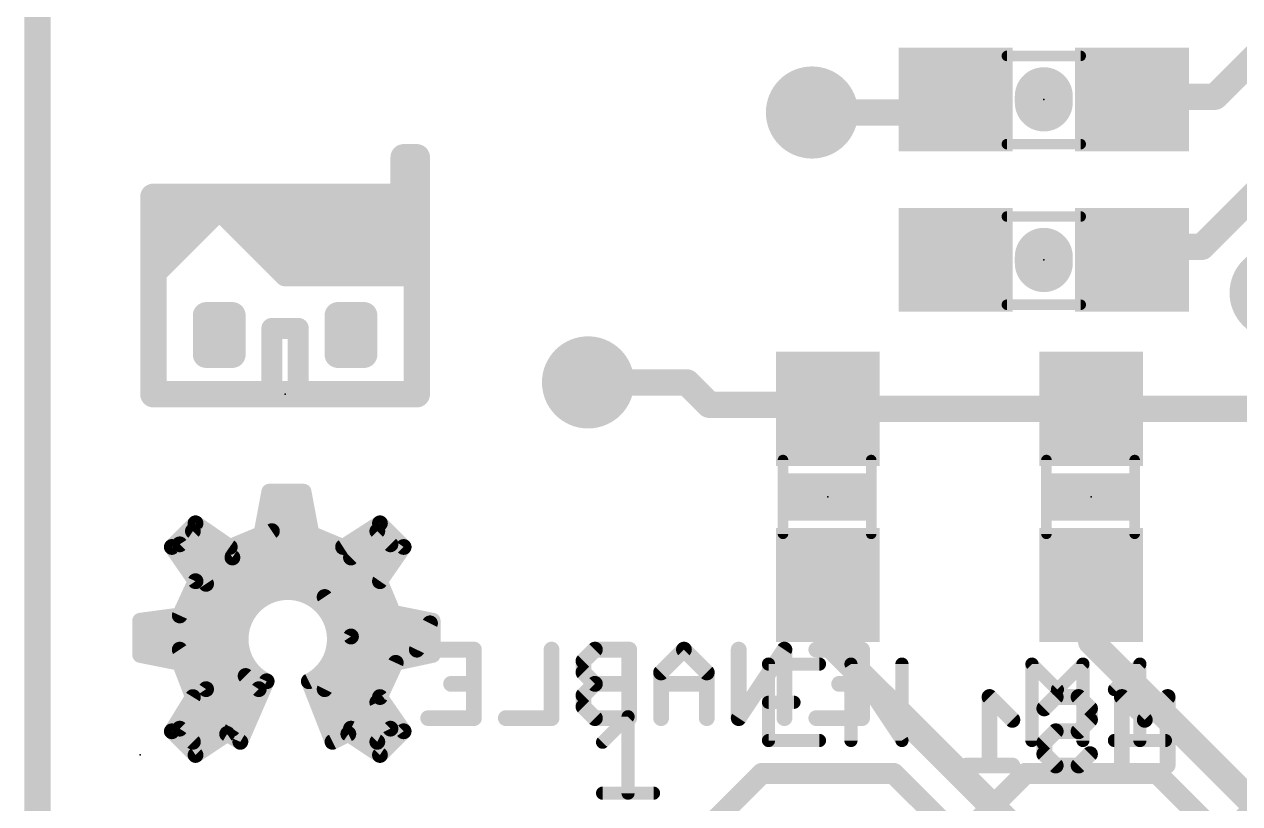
# Model space of a CAD drawing. Extents: x -11.8 to 66.2, y -19.6 to 35.5.
# Drawn here: x -0.13 to 11.59, y 6.06 to 13.58 of the extents above; entities that cross this region are included whole.
import ezdxf

# ---------------------------------------------------------------- set-up
doc = ezdxf.new("R2010")
doc.units = 0
for name, color, linetype in [('1', 12, 'CONTINUOUS'), ('16', 132, 'CONTINUOUS'), ('18', 110, 'CONTINUOUS'), ('20', 53, 'CONTINUOUS'), ('21', 41, 'CONTINUOUS'), ('22', 40, 'CONTINUOUS'), ('23', 53, 'CONTINUOUS'), ('51', 53, 'CONTINUOUS')]:
    doc.layers.add(name, color=color, linetype=linetype)

# ---------------------------------------------------------------- blocks, each defined once
blk = doc.blocks.new('RECT')
blk.add_solid([(-0.5, -0.5), (0.5, -0.5), (-0.5, 0.5), (0.5, 0.5)])
blk = doc.blocks.new('ROUNDV')
at = {"const_width": 0.5}
blk.add_lwpolyline([(0, -0.25, 1), (0, 0.25, 1), (0, -0.25)], format="xyb", dxfattribs=at)

msp = doc.modelspace()

# ---------------------------------------------------------------- linework, layer by layer
at = {"layer": '1', "const_width": 0.254}
for points in [[(0, 0), (0, 30.48)], [(12.716, 14.24), (11.3538, 12.8778)], [(8.7258, 12.7254), (8.8528, 12.8524)], [(10.5782, 12.8778), (10.5528, 12.8524)], [(11.3538, 12.8778), (10.5782, 12.8778)], [(7.4676, 12.7254), (8.7258, 12.7254)], [(3.5306, 12.2936), (3.5306, 12.0396)], [(3.5306, 12.2936), (3.6576, 12.2936)], [(3.6576, 12.2936), (3.6576, 11.9126)], [(11.2268, 11.43), (11.8618, 12.065)], [(1.7526, 11.9126), (1.1176, 11.9126)], [(1.1176, 11.9126), (1.1176, 11.2776)], [(1.1176, 11.2776), (1.7526, 11.9126)], [(3.6576, 11.9126), (1.7526, 11.9126)], [(1.7526, 11.9126), (2.3876, 11.2776)], [(3.6576, 11.2776), (3.6576, 11.9126)], [(1.2446, 11.7856), (1.3716, 11.7856)], [(1.3716, 11.7856), (1.2446, 11.6586)], [(2.1336, 11.7856), (2.3876, 11.5316)], [(3.5306, 11.7856), (2.3876, 11.7856)], [(3.5306, 11.5316), (3.5306, 11.7856)], [(2.3876, 11.5316), (3.5306, 11.5316)], [(10.6798, 11.43), (10.5528, 11.303)], [(11.2268, 11.43), (10.6798, 11.43)], [(1.1176, 11.2776), (1.1176, 10.0076)], [(2.3876, 11.2776), (3.6576, 11.2776)], [(3.6576, 10.0076), (3.6576, 11.2776)], [(1.6256, 10.7696), (1.8796, 10.7696)], [(1.6256, 10.3886), (1.6256, 10.7696)], [(1.8796, 10.7696), (1.8796, 10.3886)], [(2.8956, 10.7696), (3.1496, 10.7696)], [(2.8956, 10.3886), (2.8956, 10.7696)], [(3.1496, 10.7696), (3.1496, 10.3886)], [(1.8796, 10.3886), (1.6256, 10.3886)], [(3.1496, 10.3886), (2.8956, 10.3886)], [(5.3086, 10.1219), (6.2611, 10.1219)], [(6.2611, 10.1219), (6.477, 9.906)], [(1.1176, 10.0076), (3.6576, 10.0076)], [(6.477, 9.906), (7.581, 9.906)], [(7.581, 9.906), (7.62, 9.867)], [(7.62, 9.867), (10.16, 9.867)], [(10.16, 9.867), (12.827, 9.867)], [(7.62, 7.62), (7.62, 8.167)], [(10.16, 7.62), (10.16, 8.167)], [(10.16, 5.08), (7.62, 7.62)], [(12.7, 5.08), (10.16, 7.62)]]:
    msp.add_lwpolyline(points, dxfattribs=at)
at = {"layer": '1', "const_width": 0.127}
for points in [[(8.8977, 12.8075, 1), (8.8079, 12.8973)], [(10.5079, 12.8973, 1), (10.5977, 12.8075)], [(10.5782, 12.9413, 1), (10.5782, 12.8143)], [(10.6231, 12.8329, 1), (10.5333, 12.9227)], [(11.3089, 12.9227, 1), (11.3987, 12.8329)], [(11.3538, 12.8143, 1), (11.3538, 12.9413)], [(7.4676, 12.7889, 1), (7.4676, 12.6619)], [(8.6809, 12.7703, 1), (8.7707, 12.6805)], [(8.7258, 12.6619, 1), (8.7258, 12.7889)], [(3.5941, 12.2936, 1), (3.4671, 12.2936)], [(3.5306, 12.3571, 1), (3.5306, 12.2301)], [(3.7211, 12.2936, 1), (3.5941, 12.2936)], [(3.6576, 12.2301, 1), (3.6576, 12.3571)], [(3.4671, 12.0396, 1), (3.5941, 12.0396)], [(1.1176, 11.9761, 1), (1.1176, 11.8491)], [(1.1811, 11.9126, 1), (1.0541, 11.9126)], [(1.7526, 11.9761, 1), (1.7526, 11.8491)], [(1.7975, 11.9575, 1), (1.7077, 11.8677)], [(1.7975, 11.8677, 1), (1.7077, 11.9575)], [(1.7526, 11.8491, 1), (1.7526, 11.9761)], [(3.7211, 11.9126, 1), (3.5941, 11.9126)], [(3.5941, 11.9126, 1), (3.7211, 11.9126)], [(3.6576, 11.8491, 1), (3.6576, 11.9761)], [(1.2446, 11.8491, 1), (1.2446, 11.7221)], [(1.4165, 11.7407, 1), (1.3267, 11.8305)], [(1.3716, 11.7221, 1), (1.3716, 11.8491)], [(2.1785, 11.8305, 1), (2.0887, 11.7407)], [(2.3876, 11.8491, 1), (2.3876, 11.7221)], [(3.5941, 11.7856, 1), (3.4671, 11.7856)], [(3.5306, 11.7221, 1), (3.5306, 11.8491)], [(1.1997, 11.7035, 1), (1.2895, 11.6137)], [(2.3876, 11.5951, 1), (2.3876, 11.4681)], [(2.3427, 11.4867, 1), (2.4325, 11.5765)], [(3.5306, 11.4681, 1), (3.5306, 11.5951)], [(3.4671, 11.5316, 1), (3.5941, 11.5316)], [(10.6798, 11.4935, 1), (10.6798, 11.3665)], [(10.7247, 11.3851, 1), (10.6349, 11.4749)], [(11.1819, 11.4749, 1), (11.2717, 11.3851)], [(11.2268, 11.3665, 1), (11.2268, 11.4935)], [(1.1811, 11.2776, 1), (1.0541, 11.2776)], [(1.0727, 11.3225, 1), (1.1625, 11.2327)], [(2.3876, 11.3411, 1), (2.3876, 11.2141)], [(2.3427, 11.2327, 1), (2.4325, 11.3225)], [(3.7211, 11.2776, 1), (3.5941, 11.2776)], [(3.6576, 11.2141, 1), (3.6576, 11.3411)], [(10.5079, 11.3479, 1), (10.5977, 11.2581)], [(1.0541, 11.2776, 1), (1.1811, 11.2776)], [(3.5941, 11.2776, 1), (3.7211, 11.2776)], [(1.6256, 10.8331, 1), (1.6256, 10.7061)], [(1.6891, 10.7696, 1), (1.5621, 10.7696)], [(1.9431, 10.7696, 1), (1.8161, 10.7696)], [(1.8796, 10.7061, 1), (1.8796, 10.8331)], [(2.8956, 10.8331, 1), (2.8956, 10.7061)], [(2.9591, 10.7696, 1), (2.8321, 10.7696)], [(3.2131, 10.7696, 1), (3.0861, 10.7696)], [(3.1496, 10.7061, 1), (3.1496, 10.8331)], [(1.6256, 10.4521, 1), (1.6256, 10.3251)], [(1.5621, 10.3886, 1), (1.6891, 10.3886)], [(1.8161, 10.3886, 1), (1.9431, 10.3886)], [(1.8796, 10.3251, 1), (1.8796, 10.4521)], [(2.8956, 10.4521, 1), (2.8956, 10.3251)], [(2.8321, 10.3886, 1), (2.9591, 10.3886)], [(3.0861, 10.3886, 1), (3.2131, 10.3886)], [(3.1496, 10.3251, 1), (3.1496, 10.4521)], [(5.3086, 10.1854, 1), (5.3086, 10.0584)], [(6.306, 10.1668, 1), (6.2162, 10.077)], [(6.2611, 10.0584, 1), (6.2611, 10.1854)], [(1.1176, 10.0711, 1), (1.1176, 9.9441)], [(3.6576, 9.9441, 1), (3.6576, 10.0711)], [(1.0541, 10.0076, 1), (1.1811, 10.0076)], [(3.5941, 10.0076, 1), (3.7211, 10.0076)], [(6.477, 9.9695, 1), (6.477, 9.8425)], [(6.4321, 9.8611, 1), (6.5219, 9.9509)], [(7.6259, 9.9509, 1), (7.5361, 9.8611)], [(7.62, 9.9305, 1), (7.62, 9.8035)], [(7.5751, 9.8221, 1), (7.6649, 9.9119)], [(7.581, 9.8425, 1), (7.581, 9.9695)], [(10.16, 9.9305, 1), (10.16, 9.8035)], [(10.16, 9.8035, 1), (10.16, 9.9305)], [(7.6835, 8.167, 1), (7.5565, 8.167)], [(10.2235, 8.167, 1), (10.0965, 8.167)], [(7.6649, 7.6649, 1), (7.5751, 7.5751)], [(10.2049, 7.6649, 1), (10.1151, 7.5751)], [(7.5565, 7.62, 1), (7.6835, 7.62)], [(10.0965, 7.62, 1), (10.2235, 7.62)]]:
    msp.add_lwpolyline(points, format="xyb", dxfattribs=at)
at = {"layer": '16', "const_width": 0.254}
msp.add_lwpolyline([(0, 0), (0, 30.48)], dxfattribs=at)
at = {"layer": '20', "const_width": 0.254}
msp.add_lwpolyline([(0, 0), (0, 30.48)], dxfattribs=at)
at = {"layer": '21'}
for points, const_width in [([(0, 30.48), (0, 0)], 0.254), ([(9.7028, 12.8219), (9.7028, 12.8829)], 0.5588), ([(3.5306, 11.9126), (3.5306, 12.2936)], 0.2032), ([(3.5306, 12.2936), (3.6576, 12.2936)], 0.2032), ([(3.6576, 12.2936), (3.6576, 11.1506)], 0.2032), ([(1.1176, 11.1506), (1.1176, 11.9126)], 0.2032), ([(1.1176, 11.9126), (3.5306, 11.9126)], 0.2032), ([(1.1176, 11.1506), (1.7526, 11.7856)], 0.2032), ([(1.7526, 11.7856), (2.3876, 11.1506)], 0.2032), ([(9.7028, 11.2725), (9.7028, 11.3335)], 0.5588), ([(1.1176, 10.0076), (1.1176, 11.1506)], 0.2032), ([(2.3876, 11.1506), (3.6576, 11.1506)], 0.2032), ([(3.6576, 11.1506), (3.6576, 10.0076)], 0.2032), ([(2.2606, 10.1346), (2.2606, 10.6426)], 0.2032), ([(2.2606, 10.6426), (2.5146, 10.6426)], 0.2032), ([(2.5146, 10.6426), (2.5146, 10.0076)], 0.2032), ([(2.5146, 10.0076), (1.1176, 10.0076)], 0.2032), ([(3.6576, 10.0076), (2.5146, 10.0076)], 0.2032), ([(2.159, 8.6614), (2.2352, 9.0678)], 0.1524), ([(2.2352, 9.0678), (2.5654, 9.0678)], 0.1524), ([(2.5654, 9.0678), (2.6416, 8.6614)], 0.1524), ([(2.2606, 8.6868), (2.2606, 8.9408)], 0.1524), ([(2.2606, 8.9408), (2.5146, 8.9408)], 0.1524), ([(2.2606, 8.8392), (2.5485, 8.8392)], 0.1524), ([(2.5146, 8.9408), (2.6416, 8.5598)], 0.1524), ([(1.2954, 8.5344), (1.524, 8.763)], 0.1524), ([(1.524, 8.763), (1.8542, 8.5344)], 0.1524), ([(2.9464, 8.5344), (3.302, 8.763)], 0.1524), ([(3.302, 8.763), (3.5306, 8.5344)], 0.1524), ([(1.3716, 8.5598), (1.4986, 8.6868)], 0.1524), ([(1.4986, 8.6868), (1.8796, 8.4328)], 0.1524), ([(1.8542, 8.5344), (2.159, 8.6614)], 0.1524), ([(1.8796, 8.4328), (2.2606, 8.6868)], 0.1524), ([(2.2606, 8.6868), (2.5993, 8.6868)], 0.1524), ([(2.6416, 8.6614), (2.9464, 8.5344)], 0.1524), ([(3.0226, 8.4328), (3.2766, 8.6868)], 0.1524), ([(3.2766, 8.6868), (3.4036, 8.5598)], 0.1524), ([(1.524, 8.2042), (1.2954, 8.5344)], 0.1524), ([(1.6256, 8.1788), (1.3716, 8.5598)], 0.1524), ([(1.3885, 8.5344), (1.7272, 8.5344)], 0.1524), ([(2.032, 8.5344), (2.7178, 8.5344)], 0.1524), ([(2.6416, 8.5598), (3.0226, 8.4328)], 0.1524), ([(3.1242, 8.5344), (3.3951, 8.5344)], 0.1524), ([(3.4036, 8.5598), (3.2766, 8.1788)], 0.1524), ([(3.5306, 8.5344), (3.302, 8.2042)], 0.1524), ([(1.4901, 8.382), (3.3443, 8.382)], 0.1524), ([(1.3716, 7.874), (1.524, 8.2042)], 0.1524), ([(1.4986, 7.7978), (1.6256, 8.1788)], 0.1524), ([(1.5917, 8.2296), (3.2935, 8.2296)], 0.1524), ([(2.3876, 8.1788), (2.0066, 8.0518)], 0.1524), ([(2.7686, 8.0518), (2.3876, 8.1788)], 0.1524), ([(3.2766, 8.1788), (3.4036, 7.7978)], 0.1524), ([(3.302, 8.2042), (3.429, 7.8994)], 0.1524), ([(1.5917, 8.0772), (2.0828, 8.0772)], 0.1524), ([(2.0066, 8.0518), (1.8796, 7.6708)], 0.1524), ([(2.6924, 8.0772), (3.3105, 8.0772)], 0.1524), ([(3.0226, 7.6708), (2.7686, 8.0518)], 0.1524), ([(1.5409, 7.9248), (1.9643, 7.9248)], 0.1524), ([(2.8533, 7.9248), (3.3613, 7.9248)], 0.1524), ([(3.429, 7.8994), (3.81, 7.8232)], 0.1524), ([(0.9906, 7.8232), (1.3716, 7.874)], 0.1524), ([(0.9906, 7.493), (0.9906, 7.8232)], 0.1524), ([(1.1176, 7.5438), (1.1176, 7.7978)], 0.1524), ([(1.1176, 7.7978), (1.4986, 7.7978)], 0.1524), ([(3.4036, 7.7978), (3.7846, 7.7978)], 0.1524), ([(3.7846, 7.7978), (3.6576, 7.5438)], 0.1524), ([(3.81, 7.8232), (3.81, 7.493)], 0.1524), ([(1.1176, 7.7724), (1.9135, 7.7724)], 0.1524), ([(1.8796, 7.6708), (2.0066, 7.2898)], 0.1524), ([(2.7686, 7.1628), (3.0226, 7.6708)], 0.1524), ([(2.9549, 7.7724), (3.7719, 7.7724)], 0.1524), ([(1.1176, 7.62), (1.8965, 7.62)], 0.1524), ([(1.3716, 7.5438), (1.1176, 7.5438)], 0.1524), ([(1.6256, 7.1628), (1.3716, 7.5438)], 0.1524), ([(2.9972, 7.62), (3.6957, 7.62)], 0.1524), ([(3.6576, 7.5438), (3.2766, 7.4168)], 0.1524), ([(1.3716, 7.4168), (0.9906, 7.493)], 0.1524), ([(1.4224, 7.4676), (1.9473, 7.4676)], 0.1524), ([(2.921, 7.4676), (3.429, 7.4676)], 0.1524), ([(3.81, 7.493), (3.4544, 7.4168)], 0.1524), ([(1.4986, 7.0866), (1.3716, 7.4168)], 0.1524), ([(1.524, 7.3152), (1.9981, 7.3152)], 0.1524), ([(2.8448, 7.3152), (3.2766, 7.3152)], 0.1524), ([(3.2766, 7.4168), (3.2766, 7.0358)], 0.1524), ([(3.4544, 7.4168), (3.302, 7.0866)], 0.1524), ([(7.54, 7.4047), (7.0485, 7.4047)], 0.127), ([(7.0485, 7.4047), (7.0485, 6.6675)], 0.127), ([(7.8437, 6.6675), (7.8437, 7.4047)], 0.127), ([(7.8437, 7.4047), (8.3352, 6.6675)], 0.127), ([(8.3352, 6.6675), (8.3352, 7.4047)], 0.127), ([(9.5885, 6.6675), (9.5885, 7.4047)], 0.127), ([(9.5885, 7.4047), (9.8342, 7.159)], 0.127), ([(9.8342, 7.159), (10.08, 7.4047)], 0.127), ([(10.08, 7.4047), (10.08, 6.6675)], 0.127), ([(10.3837, 7.159), (10.6294, 7.4047)], 0.127), ([(10.6294, 7.4047), (10.6294, 6.6675)], 0.127), ([(2.2098, 7.239), (1.9558, 6.6548)], 0.1524), ([(2.0066, 7.2898), (2.1336, 7.1628)], 0.1524), ([(2.8448, 6.6548), (2.6162, 7.239)], 0.1524), ([(1.2954, 6.7564), (1.4986, 7.0866)], 0.1524), ([(1.3716, 6.7818), (1.6256, 7.1628)], 0.1524), ([(1.6256, 7.1628), (2.1336, 7.1628)], 0.1524), ([(2.1336, 7.1628), (1.8796, 6.7818)], 0.1524), ([(2.8956, 6.7818), (2.7686, 7.1628)], 0.1524), ([(2.7686, 7.1628), (3.2766, 7.1628)], 0.1524), ([(3.302, 7.0866), (3.5306, 6.7564)], 0.1524), ([(1.524, 7.0104), (2.032, 7.0104)], 0.1524), ([(2.8194, 7.0104), (3.2893, 7.0104)], 0.1524), ([(3.2766, 7.0358), (3.4036, 6.7818)], 0.1524), ([(7.0485, 7.0361), (7.2942, 7.0361)], 0.127), ([(1.4224, 6.858), (1.9304, 6.858)], 0.1524), ([(2.8702, 6.858), (3.3655, 6.858)], 0.1524), ([(5.4483, 6.651), (5.694, 6.8967)], 0.127), ([(5.694, 6.8967), (5.694, 6.1595)], 0.127), ([(1.524, 6.5278), (1.2954, 6.7564)], 0.1524), ([(1.4986, 6.6548), (1.3716, 6.7818)], 0.1524), ([(1.8796, 6.7818), (1.4986, 6.6548)], 0.1524), ([(1.8288, 6.731), (1.524, 6.5278)], 0.1524), ([(1.9558, 6.6548), (1.8288, 6.731)], 0.1524), ([(2.9972, 6.731), (2.8448, 6.6548)], 0.1524), ([(3.0226, 6.7818), (2.8956, 6.7818)], 0.1524), ([(3.302, 6.5278), (2.9972, 6.731)], 0.1524), ([(3.2766, 6.6548), (3.0226, 6.7818)], 0.1524), ([(3.4036, 6.7818), (3.2766, 6.6548)], 0.1524), ([(3.5306, 6.7564), (3.302, 6.5278)], 0.1524), ([(1.4478, 6.7056), (1.651, 6.7056)], 0.1524), ([(3.175, 6.7056), (3.3274, 6.7056)], 0.1524), ([(7.0485, 6.6675), (7.54, 6.6675)], 0.127), ([(10.3837, 6.6675), (10.8752, 6.6675)], 0.127), ([(6.985, 6.35), (6.35, 5.715)], 0.2032), ([(6.985, 6.35), (8.255, 6.35)], 0.2032), ([(8.255, 6.35), (8.89, 5.715)], 0.2032), ([(8.89, 5.715), (9.525, 6.35)], 0.2032), ([(9.525, 6.35), (10.795, 6.35)], 0.2032), ([(10.795, 6.35), (11.43, 5.715)], 0.2032), ([(12.065, 6.35), (11.43, 5.715)], 0.2032), ([(5.4483, 6.1595), (5.9398, 6.1595)], 0.127)]:
    msp.add_lwpolyline(points, dxfattribs=dict(at, const_width=const_width))
for points, const_width in [([(9.8425, 12.8829, 1), (9.5631, 12.8829)], 0.2794), ([(9.5631, 12.8219, 1), (9.8425, 12.8219)], 0.2794), ([(3.5814, 12.2936, 1), (3.4798, 12.2936)], 0.1016), ([(3.5306, 12.3444, 1), (3.5306, 12.2428)], 0.1016), ([(3.7084, 12.2936, 1), (3.6068, 12.2936)], 0.1016), ([(3.6576, 12.2428, 1), (3.6576, 12.3444)], 0.1016), ([(1.1684, 11.9126, 1), (1.0668, 11.9126)], 0.1016), ([(1.1176, 11.9634, 1), (1.1176, 11.8618)], 0.1016), ([(3.4798, 11.9126, 1), (3.5814, 11.9126)], 0.1016), ([(3.5306, 11.8618, 1), (3.5306, 11.9634)], 0.1016), ([(1.7885, 11.8215, 1), (1.7167, 11.7497)], 0.1016), ([(1.7885, 11.7497, 1), (1.7167, 11.8215)], 0.1016), ([(9.8425, 11.3335, 1), (9.5631, 11.3335)], 0.2794), ([(9.5631, 11.2725, 1), (9.8425, 11.2725)], 0.2794), ([(1.1684, 11.1506, 1), (1.0668, 11.1506)], 0.1016), ([(2.3876, 11.2014, 1), (2.3876, 11.0998)], 0.1016), ([(3.7084, 11.1506, 1), (3.6068, 11.1506)], 0.1016), ([(3.6576, 11.0998, 1), (3.6576, 11.2014)], 0.1016), ([(1.0817, 11.1865, 1), (1.1535, 11.1147)], 0.1016), ([(1.0668, 11.1506, 1), (1.1684, 11.1506)], 0.1016), ([(2.3517, 11.1147, 1), (2.4235, 11.1865)], 0.1016), ([(3.6068, 11.1506, 1), (3.7084, 11.1506)], 0.1016), ([(2.3114, 10.6426, 1), (2.2098, 10.6426)], 0.1016), ([(2.2606, 10.6934, 1), (2.2606, 10.5918)], 0.1016), ([(2.5654, 10.6426, 1), (2.4638, 10.6426)], 0.1016), ([(2.5146, 10.5918, 1), (2.5146, 10.6934)], 0.1016), ([(1.1176, 10.0584, 1), (1.1176, 9.9568)], 0.1016), ([(2.2098, 10.1346, 1), (2.3114, 10.1346)], 0.1016), ([(2.5146, 10.0584, 1), (2.5146, 9.9568)], 0.1016), ([(2.5146, 9.9568, 1), (2.5146, 10.0584)], 0.1016), ([(3.6576, 9.9568, 1), (3.6576, 10.0584)], 0.1016), ([(1.0668, 10.0076, 1), (1.1684, 10.0076)], 0.1016), ([(2.4638, 10.0076, 1), (2.5654, 10.0076)], 0.1016), ([(3.6068, 10.0076, 1), (3.7084, 10.0076)], 0.1016), ([(2.2352, 9.1059, 1), (2.2352, 9.0297)], 0.0762), ([(2.2726, 9.0608, 1), (2.1978, 9.0748)], 0.0762), ([(2.6028, 9.0748, 1), (2.528, 9.0608)], 0.0762), ([(2.5654, 9.0297, 1), (2.5654, 9.1059)], 0.0762), ([(2.2987, 8.9408, 1), (2.2225, 8.9408)], 0.0762), ([(2.2606, 8.9789, 1), (2.2606, 8.9027)], 0.0762), ([(2.2606, 8.8773, 1), (2.2606, 8.8011)], 0.0762), ([(2.5507, 8.9528, 1), (2.4785, 8.9288)], 0.0762), ([(2.5146, 8.9027, 1), (2.5146, 8.9789)], 0.0762), ([(2.5485, 8.8011, 1), (2.5485, 8.8773)], 0.0762), ([(1.5457, 8.7943, 1), (1.5023, 8.7317)], 0.0762), ([(1.5509, 8.7361, 1), (1.4971, 8.7899)], 0.0762), ([(3.3289, 8.7899, 1), (3.2751, 8.7361)], 0.0762), ([(3.3226, 8.731, 1), (3.2814, 8.795)], 0.0762), ([(1.5197, 8.7185, 1), (1.4775, 8.6551)], 0.0762), ([(1.5255, 8.6599, 1), (1.4717, 8.7137)], 0.0762), ([(2.1216, 8.6684, 1), (2.1964, 8.6544)], 0.0762), ([(2.1737, 8.6262, 1), (2.1443, 8.6966)], 0.0762), ([(2.2606, 8.7249, 1), (2.2606, 8.6487)], 0.0762), ([(2.2225, 8.6868, 1), (2.2987, 8.6868)], 0.0762), ([(2.2817, 8.6551, 1), (2.2395, 8.7185)], 0.0762), ([(2.5993, 8.6487, 1), (2.5993, 8.7249)], 0.0762), ([(2.6563, 8.6966, 1), (2.6269, 8.6262)], 0.0762), ([(2.6042, 8.6544, 1), (2.679, 8.6684)], 0.0762), ([(3.3035, 8.7137, 1), (3.2497, 8.6599)], 0.0762), ([(3.3035, 8.6599, 1), (3.2497, 8.7137)], 0.0762), ([(1.3267, 8.5561, 1), (1.2641, 8.5127)], 0.0762), ([(1.2685, 8.5613, 1), (1.3223, 8.5075)], 0.0762), ([(1.4033, 8.5809, 1), (1.3399, 8.5387)], 0.0762), ([(1.3447, 8.5867, 1), (1.3985, 8.5329)], 0.0762), ([(1.3885, 8.5725, 1), (1.3885, 8.4963)], 0.0762), ([(1.7272, 8.4963, 1), (1.7272, 8.5725)], 0.0762), ([(1.8395, 8.5696, 1), (1.8689, 8.4992)], 0.0762), ([(1.8325, 8.5031, 1), (1.8759, 8.5657)], 0.0762), ([(2.032, 8.5725, 1), (2.032, 8.4963)], 0.0762), ([(2.6536, 8.5959, 1), (2.6296, 8.5237)], 0.0762), ([(2.6055, 8.5478, 1), (2.6777, 8.5718)], 0.0762), ([(2.7178, 8.4963, 1), (2.7178, 8.5725)], 0.0762), ([(2.9258, 8.5664, 1), (2.967, 8.5024)], 0.0762), ([(2.9317, 8.4992, 1), (2.9611, 8.5696)], 0.0762), ([(3.1242, 8.5725, 1), (3.1242, 8.4963)], 0.0762), ([(3.4397, 8.5478, 1), (3.3675, 8.5718)], 0.0762), ([(3.3767, 8.5329, 1), (3.4305, 8.5867)], 0.0762), ([(3.3951, 8.4963, 1), (3.3951, 8.5725)], 0.0762), ([(3.5619, 8.5127, 1), (3.4993, 8.5561)], 0.0762), ([(3.5037, 8.5075, 1), (3.5575, 8.5613)], 0.0762), ([(1.4901, 8.4201, 1), (1.4901, 8.3439)], 0.0762), ([(1.8585, 8.4645, 1), (1.9007, 8.4011)], 0.0762), ([(1.8585, 8.4011, 1), (1.9007, 8.4645)], 0.0762), ([(2.9957, 8.4597, 1), (3.0495, 8.4059)], 0.0762), ([(3.0106, 8.3967, 1), (3.0346, 8.4689)], 0.0762), ([(3.3443, 8.3439, 1), (3.3443, 8.4201)], 0.0762), ([(1.5586, 8.1882, 1), (1.4894, 8.2202)], 0.0762), ([(1.4927, 8.1825, 1), (1.5553, 8.2259)], 0.0762), ([(1.5917, 8.2677, 1), (1.5917, 8.1915)], 0.0762), ([(1.6617, 8.1668, 1), (1.5895, 8.1908)], 0.0762), ([(1.5939, 8.1577, 1), (1.6573, 8.1999)], 0.0762), ([(2.3996, 8.2149, 1), (2.3756, 8.1427)], 0.0762), ([(2.3996, 8.1427, 1), (2.3756, 8.2149)], 0.0762), ([(3.3127, 8.1908, 1), (3.2405, 8.1668)], 0.0762), ([(3.2405, 8.1908, 1), (3.3127, 8.1668)], 0.0762), ([(3.3372, 8.2189, 1), (3.2668, 8.1895)], 0.0762), ([(3.2707, 8.2259, 1), (3.3333, 8.1825)], 0.0762), ([(3.2935, 8.1915, 1), (3.2935, 8.2677)], 0.0762), ([(1.5917, 8.1153, 1), (1.5917, 8.0391)], 0.0762), ([(2.6162, 7.239, 4.2361), (2.2098, 7.239)], 0.1524), ([(1.9946, 8.0879, 1), (2.0186, 8.0157)], 0.0762), ([(2.0427, 8.0398, 1), (1.9705, 8.0638)], 0.0762), ([(2.0828, 8.0391, 1), (2.0828, 8.1153)], 0.0762), ([(2.6924, 8.1153, 1), (2.6924, 8.0391)], 0.0762), ([(2.8003, 8.0729, 1), (2.7369, 8.0307)], 0.0762), ([(2.7566, 8.0157, 1), (2.7806, 8.0879)], 0.0762), ([(3.3105, 8.0391, 1), (3.3105, 8.1153)], 0.0762), ([(1.5409, 7.9629, 1), (1.5409, 7.8867)], 0.0762), ([(1.9643, 7.8867, 1), (1.9643, 7.9629)], 0.0762), ([(2.8533, 7.9629, 1), (2.8533, 7.8867)], 0.0762), ([(3.3613, 7.8867, 1), (3.3613, 7.9629)], 0.0762), ([(3.4365, 7.9368, 1), (3.4215, 7.862)], 0.0762), ([(1.0287, 7.8232, 1), (0.9525, 7.8232)], 0.0762), ([(0.9856, 7.861, 1), (0.9956, 7.7854)], 0.0762), ([(1.1557, 7.7978, 1), (1.0795, 7.7978)], 0.0762), ([(1.1176, 7.8359, 1), (1.1176, 7.7597)], 0.0762), ([(1.337, 7.89, 1), (1.4062, 7.858)], 0.0762), ([(1.3766, 7.8362, 1), (1.3666, 7.9118)], 0.0762), ([(1.4986, 7.7597, 1), (1.4986, 7.8359)], 0.0762), ([(3.4036, 7.8359, 1), (3.4036, 7.7597)], 0.0762), ([(3.3938, 7.8847, 1), (3.4642, 7.9141)], 0.0762), ([(3.8187, 7.7808, 1), (3.7505, 7.8148)], 0.0762), ([(3.8481, 7.8232, 1), (3.7719, 7.8232)], 0.0762), ([(3.7846, 7.7597, 1), (3.7846, 7.8359)], 0.0762), ([(3.8025, 7.7858, 1), (3.8175, 7.8606)], 0.0762), ([(1.1176, 7.8105, 1), (1.1176, 7.7343)], 0.0762), ([(1.4625, 7.8098, 1), (1.5347, 7.7858)], 0.0762), ([(1.9157, 7.6828, 1), (1.8435, 7.6588)], 0.0762), ([(1.9135, 7.7343, 1), (1.9135, 7.8105)], 0.0762), ([(2.9549, 7.8105, 1), (2.9549, 7.7343)], 0.0762), ([(3.0567, 7.6538, 1), (2.9885, 7.6878)], 0.0762), ([(3.3675, 7.7858, 1), (3.4397, 7.8098)], 0.0762), ([(3.7719, 7.7343, 1), (3.7719, 7.8105)], 0.0762), ([(1.1176, 7.6581, 1), (1.1176, 7.5819)], 0.0762), ([(1.1176, 7.5819, 1), (1.1176, 7.5057)], 0.0762), ([(1.4033, 7.5649, 1), (1.3399, 7.5227)], 0.0762), ([(1.3716, 7.5057, 1), (1.3716, 7.5819)], 0.0762), ([(1.8435, 7.6828, 1), (1.9157, 7.6588)], 0.0762), ([(1.8965, 7.5819, 1), (1.8965, 7.6581)], 0.0762), ([(2.9972, 7.6581, 1), (2.9972, 7.5819)], 0.0762), ([(2.9909, 7.6497, 1), (3.0543, 7.6919)], 0.0762), ([(3.6696, 7.5077, 1), (3.6456, 7.5799)], 0.0762), ([(3.6957, 7.5819, 1), (3.6957, 7.6581)], 0.0762), ([(0.9981, 7.5304, 1), (0.9831, 7.4556)], 0.0762), ([(0.9525, 7.493, 1), (1.0287, 7.493)], 0.0762), ([(1.0795, 7.5438, 1), (1.1557, 7.5438)], 0.0762), ([(1.4224, 7.5057, 1), (1.4224, 7.4295)], 0.0762), ([(1.9473, 7.4295, 1), (1.9473, 7.5057)], 0.0762), ([(2.921, 7.5057, 1), (2.921, 7.4295)], 0.0762), ([(3.429, 7.4295, 1), (3.429, 7.5057)], 0.0762), ([(3.6235, 7.5608, 1), (3.6917, 7.5268)], 0.0762), ([(3.7719, 7.493, 1), (3.8481, 7.493)], 0.0762), ([(3.818, 7.4557, 1), (3.802, 7.5303)], 0.0762), ([(1.4072, 7.4305, 1), (1.336, 7.4031)], 0.0762), ([(1.3641, 7.3794, 1), (1.3791, 7.4542)], 0.0762), ([(1.524, 7.3533, 1), (1.524, 7.2771)], 0.0762), ([(1.9981, 7.2771, 1), (1.9981, 7.3533)], 0.0762), ([(2.8448, 7.3533, 1), (2.8448, 7.2771)], 0.0762), ([(3.3147, 7.4168, 1), (3.2385, 7.4168)], 0.0762), ([(3.2646, 7.4529, 1), (3.2886, 7.3807)], 0.0762), ([(3.2766, 7.2771, 1), (3.2766, 7.3533)], 0.0762), ([(3.4464, 7.4541, 1), (3.4624, 7.3795)], 0.0762), ([(3.489, 7.4008, 1), (3.4198, 7.4328)], 0.0762), ([(7.0485, 7.4365, 1), (7.0485, 7.373)], 0.0635), ([(7.0803, 7.4047, 1), (7.0168, 7.4047)], 0.0635), ([(7.54, 7.373, 1), (7.54, 7.4365)], 0.0635), ([(7.8754, 7.4047, 1), (7.8119, 7.4047)], 0.0635), ([(7.8701, 7.4223, 1), (7.8173, 7.3871)], 0.0635), ([(8.3669, 7.4047, 1), (8.3034, 7.4047)], 0.0635), ([(9.6203, 7.4047, 1), (9.5567, 7.4047)], 0.0635), ([(9.611, 7.4272, 1), (9.566, 7.3823)], 0.0635), ([(10.1117, 7.4047, 1), (10.0482, 7.4047)], 0.0635), ([(10.1024, 7.3823, 1), (10.0575, 7.4272)], 0.0635), ([(10.6612, 7.4047, 1), (10.5977, 7.4047)], 0.0635), ([(10.6519, 7.3823, 1), (10.607, 7.4272)], 0.0635), ([(2.0335, 7.3167, 1), (1.9797, 7.2629)], 0.0762), ([(1.9705, 7.2778, 1), (2.0427, 7.3018)], 0.0762), ([(2.2447, 7.2238, 1), (2.1749, 7.2542)], 0.0762), ([(2.1928, 7.2049, 1), (2.2268, 7.2731)], 0.0762), ([(2.6517, 7.2529, 1), (2.5807, 7.2251)], 0.0762), ([(2.5992, 7.2731, 1), (2.6332, 7.2049)], 0.0762), ([(1.531, 7.0666, 1), (1.4662, 7.1066)], 0.0762), ([(1.6256, 7.2009, 1), (1.6256, 7.1247)], 0.0762), ([(1.6573, 7.1417, 1), (1.5939, 7.1839)], 0.0762), ([(1.5939, 7.1417, 1), (1.6573, 7.1839)], 0.0762), ([(2.1653, 7.1417, 1), (2.1019, 7.1839)], 0.0762), ([(2.1067, 7.1359, 1), (2.1605, 7.1897)], 0.0762), ([(2.1336, 7.1247, 1), (2.1336, 7.2009)], 0.0762), ([(2.7686, 7.2009, 1), (2.7686, 7.1247)], 0.0762), ([(2.7345, 7.1798, 1), (2.8027, 7.1458)], 0.0762), ([(2.8047, 7.1748, 1), (2.7325, 7.1508)], 0.0762), ([(3.3333, 7.1083, 1), (3.2707, 7.0649)], 0.0762), ([(3.2766, 7.1247, 1), (3.2766, 7.2009)], 0.0762), ([(9.8118, 7.1814, 1), (9.8567, 7.1365)], 0.0635), ([(9.8118, 7.1365, 1), (9.8567, 7.1814)], 0.0635), ([(10.3612, 7.1814, 1), (10.4061, 7.1365)], 0.0635), ([(1.463, 7.0729, 1), (1.5342, 7.1003)], 0.0762), ([(1.524, 7.0485, 1), (1.524, 6.9723)], 0.0762), ([(2.032, 6.9723, 1), (2.032, 7.0485)], 0.0762), ([(2.8194, 7.0485, 1), (2.8194, 6.9723)], 0.0762), ([(3.3107, 7.0528, 1), (3.2425, 7.0188)], 0.0762), ([(3.2385, 7.0358, 1), (3.3147, 7.0358)], 0.0762), ([(3.2674, 7.1026, 1), (3.3366, 7.0706)], 0.0762), ([(3.2893, 6.9723, 1), (3.2893, 7.0485)], 0.0762), ([(7.0485, 7.0679, 1), (7.0485, 7.0044)], 0.0635), ([(7.2942, 7.0044, 1), (7.2942, 7.0679)], 0.0635), ([(1.4224, 6.8961, 1), (1.4224, 6.8199)], 0.0762), ([(1.9304, 6.8199, 1), (1.9304, 6.8961)], 0.0762), ([(2.8702, 6.8961, 1), (2.8702, 6.8199)], 0.0762), ([(3.3655, 6.8199, 1), (3.3655, 6.8961)], 0.0762), ([(5.7258, 6.8967, 1), (5.6623, 6.8967)], 0.0635), ([(5.7165, 6.8743, 1), (5.6716, 6.9192)], 0.0635), ([(1.263, 6.7764, 1), (1.3278, 6.7364)], 0.0762), ([(1.3223, 6.7833, 1), (1.2685, 6.7295)], 0.0762), ([(1.3399, 6.8029, 1), (1.4033, 6.7607)], 0.0762), ([(1.3985, 6.8087, 1), (1.3447, 6.7549)], 0.0762), ([(1.8484, 6.7637, 1), (1.8092, 6.6983)], 0.0762), ([(1.8499, 6.6993, 1), (1.8077, 6.7627)], 0.0762), ([(1.8479, 6.8029, 1), (1.9113, 6.7607)], 0.0762), ([(1.8916, 6.7457, 1), (1.8676, 6.8179)], 0.0762), ([(2.8956, 6.8199, 1), (2.8956, 6.7437)], 0.0762), ([(2.8595, 6.7698, 1), (2.9317, 6.7938)], 0.0762), ([(3.0183, 6.7627, 1), (2.9761, 6.6993)], 0.0762), ([(3.0142, 6.6969, 1), (2.9802, 6.7651)], 0.0762), ([(3.0396, 6.8159, 1), (3.0056, 6.7477)], 0.0762), ([(3.0226, 6.7437, 1), (3.0226, 6.8199)], 0.0762), ([(3.3695, 6.7648, 1), (3.4377, 6.7988)], 0.0762), ([(3.4305, 6.7549, 1), (3.3767, 6.8087)], 0.0762), ([(3.4993, 6.7347, 1), (3.5619, 6.7781)], 0.0762), ([(3.5575, 6.7295, 1), (3.5037, 6.7833)], 0.0762), ([(1.4478, 6.7437, 1), (1.4478, 6.6675)], 0.0762), ([(1.4866, 6.6909, 1), (1.5106, 6.6187)], 0.0762), ([(1.4717, 6.6279, 1), (1.5255, 6.6817)], 0.0762), ([(1.651, 6.6675, 1), (1.651, 6.7437)], 0.0762), ([(1.9209, 6.67, 1), (1.9907, 6.6396)], 0.0762), ([(1.9362, 6.6221, 1), (1.9754, 6.6875)], 0.0762), ([(2.8278, 6.6889, 1), (2.8618, 6.6207)], 0.0762), ([(2.8093, 6.6409, 1), (2.8803, 6.6687)], 0.0762), ([(3.175, 6.7437, 1), (3.175, 6.6675)], 0.0762), ([(3.2497, 6.6817, 1), (3.3035, 6.6279)], 0.0762), ([(3.2596, 6.6207, 1), (3.2936, 6.6889)], 0.0762), ([(3.3274, 6.6675, 1), (3.3274, 6.7437)], 0.0762), ([(5.4258, 6.6734, 1), (5.4708, 6.6285)], 0.0635), ([(7.0485, 6.6993, 1), (7.0485, 6.6358)], 0.0635), ([(7.0168, 6.6675, 1), (7.0803, 6.6675)], 0.0635), ([(7.54, 6.6358, 1), (7.54, 6.6993)], 0.0635), ([(7.8119, 6.6675, 1), (7.8754, 6.6675)], 0.0635), ([(8.3034, 6.6675, 1), (8.3669, 6.6675)], 0.0635), ([(8.3088, 6.6499, 1), (8.3616, 6.6851)], 0.0635), ([(9.5567, 6.6675, 1), (9.6203, 6.6675)], 0.0635), ([(10.0482, 6.6675, 1), (10.1117, 6.6675)], 0.0635), ([(10.3837, 6.6993, 1), (10.3837, 6.6358)], 0.0635), ([(10.5977, 6.6675, 1), (10.6612, 6.6675)], 0.0635), ([(10.8752, 6.6358, 1), (10.8752, 6.6993)], 0.0635), ([(1.5029, 6.5595, 1), (1.5451, 6.4961)], 0.0762), ([(1.4971, 6.5009, 1), (1.5509, 6.5547)], 0.0762), ([(3.2751, 6.5547, 1), (3.3289, 6.5009)], 0.0762), ([(3.2809, 6.4961, 1), (3.3231, 6.5595)], 0.0762), ([(6.985, 6.4008, 1), (6.985, 6.2992)], 0.1016), ([(7.0209, 6.3141, 1), (6.9491, 6.3859)], 0.1016), ([(8.2909, 6.3859, 1), (8.2191, 6.3141)], 0.1016), ([(8.255, 6.2992, 1), (8.255, 6.4008)], 0.1016), ([(9.525, 6.4008, 1), (9.525, 6.2992)], 0.1016), ([(9.5609, 6.3141, 1), (9.4891, 6.3859)], 0.1016), ([(10.8309, 6.3859, 1), (10.7591, 6.3141)], 0.1016), ([(10.795, 6.2992, 1), (10.795, 6.4008)], 0.1016), ([(5.4483, 6.1913, 1), (5.4483, 6.1278)], 0.0635), ([(5.9398, 6.1278, 1), (5.9398, 6.1913)], 0.0635), ([(5.6623, 6.1595, 1), (5.7258, 6.1595)], 0.0635)]:
    msp.add_lwpolyline(points, format="xyb", dxfattribs=dict(at, const_width=const_width))
at = {"layer": '22'}
for points, const_width in [([(0, 30.48), (0, 0)], 0.254), ([(3.7675, 7.5444), (4.2081, 7.5444)], 0.1524), ([(4.2081, 7.5444), (4.2081, 6.8834)], 0.1524), ([(4.9565, 7.5444), (4.9565, 6.8834)], 0.1524), ([(5.3745, 7.5444), (5.2643, 7.4342)], 0.1524), ([(5.705, 7.5444), (5.3745, 7.5444)], 0.1524), ([(5.705, 6.8834), (5.705, 7.5444)], 0.1524), ([(6.2331, 7.5444), (6.0127, 7.324)], 0.1524), ([(6.4534, 7.324), (6.2331, 7.5444)], 0.1524), ([(7.2018, 7.5444), (6.7611, 6.8834)], 0.1524), ([(6.7611, 6.8834), (6.7611, 7.5444)], 0.1524), ([(7.2018, 6.8834), (7.2018, 7.5444)], 0.1524), ([(7.5096, 7.5444), (7.9502, 7.5444)], 0.1524), ([(7.9502, 7.5444), (7.9502, 6.8834)], 0.1524), ([(5.2643, 7.4342), (5.2643, 7.324)], 0.1524), ([(5.2643, 7.324), (5.3745, 7.2139)], 0.1524), ([(6.0127, 7.324), (6.0127, 6.8834)], 0.1524), ([(6.4534, 6.8834), (6.4534, 7.324)], 0.1524), ([(4.2081, 7.2139), (3.9878, 7.2139)], 0.1524), ([(5.3745, 7.2139), (5.2643, 7.1037)], 0.1524), ([(5.705, 7.2139), (5.3745, 7.2139)], 0.1524), ([(6.4534, 7.2139), (6.0127, 7.2139)], 0.1524), ([(7.9502, 7.2139), (7.7299, 7.2139)], 0.1524), ([(5.2643, 7.1037), (5.2643, 6.9936)], 0.1524), ([(9.3998, 6.8668), (9.1795, 7.0872)], 0.1524), ([(9.1795, 7.0872), (9.1795, 6.4262)], 0.1524), ([(9.7075, 6.977), (9.8177, 7.0872)], 0.1524), ([(9.8177, 7.0872), (10.038, 7.0872)], 0.1524), ([(10.038, 7.0872), (10.1482, 6.977)], 0.1524), ([(10.6763, 6.8668), (10.456, 7.0872)], 0.1524), ([(10.456, 7.0872), (10.456, 6.4262)], 0.1524), ([(10.8966, 7.0872), (10.6763, 6.8668)], 0.1524), ([(10.8966, 6.4262), (10.8966, 7.0872)], 0.1524), ([(5.2643, 6.9936), (5.3745, 6.8834)], 0.1524), ([(10.1482, 6.977), (10.1482, 6.8668)], 0.1524), ([(4.2081, 6.8834), (3.7675, 6.8834)], 0.1524), ([(4.9565, 6.8834), (4.5159, 6.8834)], 0.1524), ([(5.3745, 6.8834), (5.705, 6.8834)], 0.1524), ([(7.9502, 6.8834), (7.5096, 6.8834)], 0.1524), ([(10.1482, 6.8668), (10.038, 6.7567)], 0.1524), ([(9.8177, 6.7567), (9.7075, 6.6465)], 0.1524), ([(10.038, 6.7567), (9.8177, 6.7567)], 0.1524), ([(9.7075, 6.6465), (9.7075, 6.5364)], 0.1524), ([(9.7075, 6.5364), (9.8177, 6.4262)], 0.1524), ([(10.038, 6.4262), (10.1482, 6.5364)], 0.1524), ([(9.3998, 6.4262), (8.9591, 6.4262)], 0.1524), ([(9.8177, 6.4262), (10.038, 6.4262)], 0.1524)]:
    msp.add_lwpolyline(points, dxfattribs=dict(at, const_width=const_width))
at = {"layer": '22', "const_width": 0.0762}
for points in [[(3.7675, 7.5825, 1), (3.7675, 7.5063)], [(4.2462, 7.5444, 1), (4.17, 7.5444)], [(4.2081, 7.5063, 1), (4.2081, 7.5825)], [(4.9946, 7.5444, 1), (4.9184, 7.5444)], [(5.3745, 7.5825, 1), (5.3745, 7.5063)], [(5.4014, 7.5174, 1), (5.3475, 7.5713)], [(5.7431, 7.5444, 1), (5.6669, 7.5444)], [(5.705, 7.5063, 1), (5.705, 7.5825)], [(6.26, 7.5713, 1), (6.2061, 7.5174)], [(6.26, 7.5174, 1), (6.2061, 7.5713)], [(6.7992, 7.5444, 1), (6.723, 7.5444)], [(7.2399, 7.5444, 1), (7.1637, 7.5444)], [(7.2335, 7.5232, 1), (7.1701, 7.5655)], [(7.5096, 7.5825, 1), (7.5096, 7.5063)], [(7.9883, 7.5444, 1), (7.9121, 7.5444)], [(7.9502, 7.5063, 1), (7.9502, 7.5825)], [(5.3024, 7.4342, 1), (5.2262, 7.4342)], [(5.2913, 7.351, 1), (5.2374, 7.2971)], [(5.2374, 7.4611, 1), (5.2913, 7.4073)], [(6.0508, 7.324, 1), (5.9746, 7.324)], [(5.9858, 7.351, 1), (6.0397, 7.2971)], [(6.4915, 7.324, 1), (6.4153, 7.324)], [(6.4264, 7.2971, 1), (6.4803, 7.351)], [(3.9878, 7.252, 1), (3.9878, 7.1758)], [(4.2081, 7.1758, 1), (4.2081, 7.252)], [(5.2262, 7.324, 1), (5.3024, 7.324)], [(5.3745, 7.252, 1), (5.3745, 7.1758)], [(5.4014, 7.1869, 1), (5.3475, 7.2408)], [(5.3475, 7.1869, 1), (5.4014, 7.2408)], [(5.705, 7.1758, 1), (5.705, 7.252)], [(6.0127, 7.252, 1), (6.0127, 7.1758)], [(6.4534, 7.1758, 1), (6.4534, 7.252)], [(7.7299, 7.252, 1), (7.7299, 7.1758)], [(7.9502, 7.1758, 1), (7.9502, 7.252)], [(5.3024, 7.1037, 1), (5.2262, 7.1037)], [(5.2374, 7.1307, 1), (5.2913, 7.0768)], [(9.2064, 7.1141, 1), (9.1525, 7.0602)], [(9.2176, 7.0872, 1), (9.1414, 7.0872)], [(9.8177, 7.1253, 1), (9.8177, 7.0491)], [(9.8446, 7.0602, 1), (9.7908, 7.1141)], [(10.065, 7.1141, 1), (10.0111, 7.0602)], [(10.038, 7.0491, 1), (10.038, 7.1253)], [(10.4829, 7.1141, 1), (10.429, 7.0602)], [(10.4941, 7.0872, 1), (10.4179, 7.0872)], [(10.9347, 7.0872, 1), (10.8585, 7.0872)], [(10.9235, 7.0602, 1), (10.8697, 7.1141)], [(5.2913, 7.0205, 1), (5.2374, 6.9666)], [(5.2262, 6.9936, 1), (5.3024, 6.9936)], [(9.6806, 7.0039, 1), (9.7345, 6.9501)], [(10.1863, 6.977, 1), (10.1101, 6.977)], [(10.1212, 6.9501, 1), (10.1751, 7.0039)], [(3.7675, 6.9215, 1), (3.7675, 6.8453)], [(4.17, 6.8834, 1), (4.2462, 6.8834)], [(4.2081, 6.8453, 1), (4.2081, 6.9215)], [(4.5159, 6.9215, 1), (4.5159, 6.8453)], [(4.9184, 6.8834, 1), (4.9946, 6.8834)], [(4.9565, 6.8453, 1), (4.9565, 6.9215)], [(5.3745, 6.9215, 1), (5.3745, 6.8453)], [(5.3475, 6.8565, 1), (5.4014, 6.9103)], [(5.6669, 6.8834, 1), (5.7431, 6.8834)], [(5.705, 6.8453, 1), (5.705, 6.9215)], [(5.9746, 6.8834, 1), (6.0508, 6.8834)], [(6.4153, 6.8834, 1), (6.4915, 6.8834)], [(6.7294, 6.9045, 1), (6.7928, 6.8623)], [(6.723, 6.8834, 1), (6.7992, 6.8834)], [(7.1637, 6.8834, 1), (7.2399, 6.8834)], [(7.5096, 6.9215, 1), (7.5096, 6.8453)], [(7.9121, 6.8834, 1), (7.9883, 6.8834)], [(7.9502, 6.8453, 1), (7.9502, 6.9215)], [(9.3728, 6.8399, 1), (9.4267, 6.8938)], [(10.1751, 6.8399, 1), (10.1212, 6.8938)], [(10.6493, 6.8938, 1), (10.7032, 6.8399)], [(10.6493, 6.8399, 1), (10.7032, 6.8938)], [(9.8177, 6.7948, 1), (9.8177, 6.7186)], [(9.8446, 6.7297, 1), (9.7908, 6.7836)], [(10.0111, 6.7836, 1), (10.065, 6.7297)], [(10.038, 6.7186, 1), (10.038, 6.7948)], [(10.1101, 6.8668, 1), (10.1863, 6.8668)], [(9.7456, 6.6465, 1), (9.6694, 6.6465)], [(9.6806, 6.6735, 1), (9.7345, 6.6196)], [(9.7345, 6.5633, 1), (9.6806, 6.5094)], [(9.6694, 6.5364, 1), (9.7456, 6.5364)], [(10.1751, 6.5094, 1), (10.1212, 6.5633)], [(8.9591, 6.4643, 1), (8.9591, 6.3881)], [(9.1414, 6.4262, 1), (9.2176, 6.4262)], [(9.3998, 6.3881, 1), (9.3998, 6.4643)], [(9.8177, 6.4643, 1), (9.8177, 6.3881)], [(9.7908, 6.3993, 1), (9.8446, 6.4531)], [(10.0111, 6.4531, 1), (10.065, 6.3993)], [(10.038, 6.3881, 1), (10.038, 6.4643)], [(10.4179, 6.4262, 1), (10.4941, 6.4262)], [(10.8585, 6.4262, 1), (10.9347, 6.4262)]]:
    msp.add_lwpolyline(points, format="xyb", dxfattribs=at)
at = {"layer": '23'}
for p in [(9.7028, 12.8524), (9.7028, 11.303), (2.3876, 10.0076), (7.62, 9.017), (10.16, 9.017), (0.9906, 6.5278)]:
    msp.add_point(p, dxfattribs=at)
at = {"layer": '51', "const_width": 0.1016}
for points in [[(10.0588, 13.2714), (9.3468, 13.2714)], [(10.0588, 12.4204), (9.3468, 12.4204)], [(10.0588, 11.722), (9.3468, 11.722)], [(10.0588, 10.871), (9.3468, 10.871)], [(7.188, 8.661), (7.188, 9.373)], [(8.039, 8.661), (8.039, 9.373)], [(9.728, 8.661), (9.728, 9.373)], [(10.579, 8.661), (10.579, 9.373)]]:
    msp.add_lwpolyline(points, dxfattribs=at)
at = {"layer": '51', "const_width": 0.0508}
for points in [[(9.3468, 13.2968, 1), (9.3468, 13.246)], [(10.0588, 13.246, 1), (10.0588, 13.2968)], [(9.3468, 12.4458, 1), (9.3468, 12.395)], [(10.0588, 12.395, 1), (10.0588, 12.4458)], [(9.3468, 11.7474, 1), (9.3468, 11.6966)], [(10.0588, 11.6966, 1), (10.0588, 11.7474)], [(9.3468, 10.8964, 1), (9.3468, 10.8456)], [(10.0588, 10.8456, 1), (10.0588, 10.8964)], [(7.2134, 9.373, 1), (7.1626, 9.373)], [(8.0644, 9.373, 1), (8.0136, 9.373)], [(9.7534, 9.373, 1), (9.7026, 9.373)], [(10.6044, 9.373, 1), (10.5536, 9.373)], [(7.1626, 8.661, 1), (7.2134, 8.661)], [(8.0136, 8.661, 1), (8.0644, 8.661)], [(9.7026, 8.661, 1), (9.7534, 8.661)], [(10.5536, 8.661, 1), (10.6044, 8.661)]]:
    msp.add_lwpolyline(points, format="xyb", dxfattribs=at)

# ---------------------------------------------------------------- block references
at = {"layer": '1', "xscale": 1.1}
for p, rotation in [((8.8528, 12.8524), 180), ((10.5528, 12.8524), 180), ((8.8528, 11.303), 180), ((10.5528, 11.303), 180), ((7.62, 9.867), 90), ((10.16, 9.867), 90), ((7.62, 8.167), 90), ((10.16, 8.167), 90)]:
    msp.add_blockref('RECT', p, dxfattribs=dict(at, rotation=rotation))
at = {"layer": '18', "xscale": 0.889, "yscale": 0.889}
for p in [(7.4676, 12.7254), (7.4676, 12.7254), (11.938, 10.9855), (11.938, 10.9855), (5.3086, 10.1219), (5.3086, 10.1219)]:
    msp.add_blockref('ROUNDV', p, dxfattribs=at)
at = {"layer": '21', "xscale": 0.4572, "yscale": 0.762, "rotation": 90}
for p in [(7.62, 9.017), (10.16, 9.017)]:
    msp.add_blockref('RECT', p, dxfattribs=at)
at = {"layer": '51', "xscale": 0.5001, "yscale": 0.95}
for p, rotation in [((9.1226, 12.8473), 180), ((10.291, 12.8473), 180), ((9.1226, 11.2979), 180), ((10.291, 11.2979), 180), ((7.6149, 9.5973), 90), ((10.1549, 9.5973), 90), ((7.6149, 8.4289), 90), ((10.1549, 8.4289), 90)]:
    msp.add_blockref('RECT', p, dxfattribs=dict(at, rotation=rotation))

doc.saveas('drawing.dxf')
